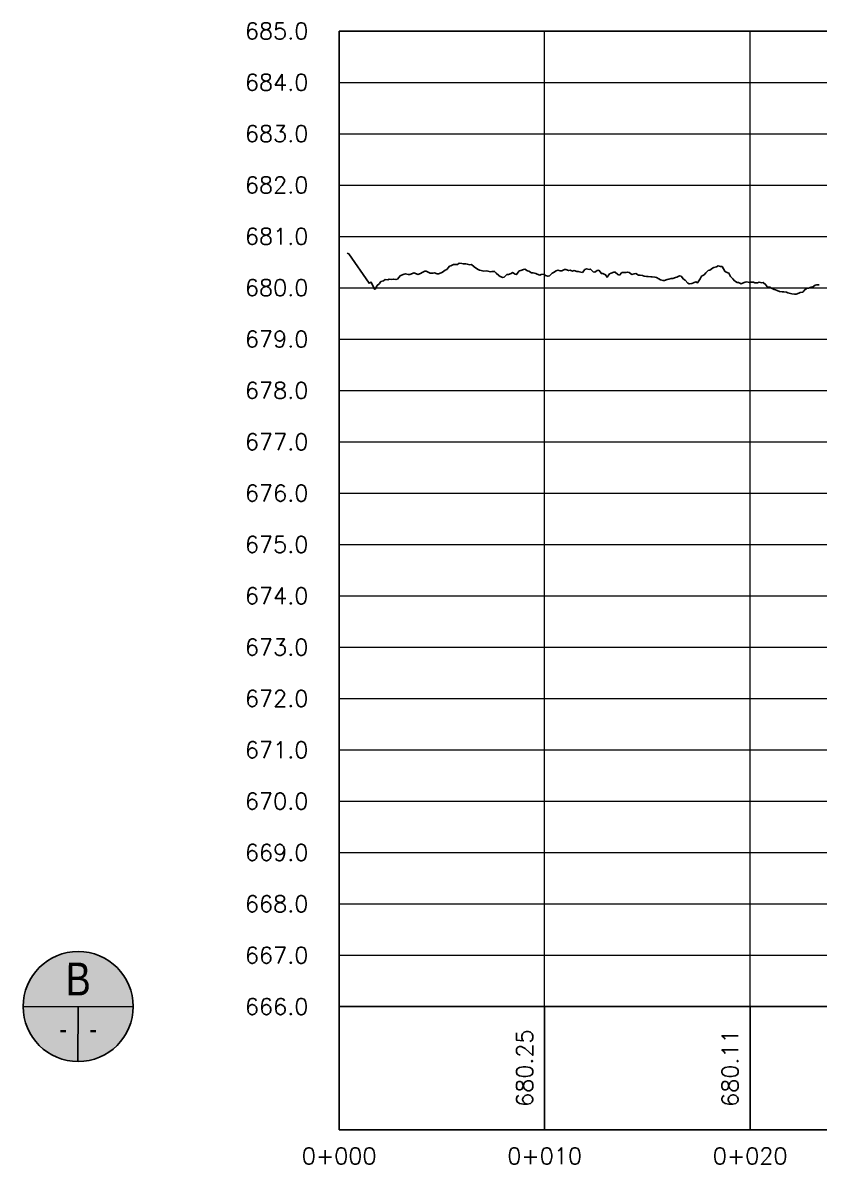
# Model space of a CAD drawing. Extents: x 563624 to 568820, y 6215995 to 6219051.
# Drawn here: x 566620.4 to 566659.2, y 6216242.5 to 6216298.1 of the extents above; entities that cross this region are included whole.
import ezdxf
from ezdxf.enums import TextEntityAlignment as Align

# ---------------------------------------------------------------- set-up
doc = ezdxf.new("R2010")
doc.units = 0
doc.header["$LTSCALE"] = 5
for name, color, linetype in [('C-ROAD-PROF-GRID-MAJR', 8, 'Continuous'), ('C-ROAD-PROF-TEXT', 250, 'Continuous'), ('C-ROAD-PROF-TICK', 7, 'Continuous'), ('C-ROAD-PROF-TTLB', 5, 'Continuous'), ('M-DESIGN', 250, 'Continuous'), ('M-DETAILS', 250, 'Continuous')]:
    doc.layers.add(name, color=color, linetype=linetype)
doc.styles.add('SIMPLEX', font='ARIALN.TTF')
doc.styles.get("Standard").update_dxf_attribs({"font": 'ARIALN.TTF'})

# ---------------------------------------------------------------- blocks, each defined once
blk = doc.blocks.new('M-MATCH')
at = {"layer": 'M-DETAILS', "true_color": 0xffffff}
h = blk.add_hatch(color=7, dxfattribs=at)
h.dxf.hatch_style = 1
edge = h.paths.add_edge_path()
edge.add_arc((0, 0), 5.36, 0, 360)
at = {"layer": 'M-DETAILS', "flags": 128}
for points in [[(-5.36, 0), (5.36, 0)], [(0, 0), (0, -5.36)]]:
    blk.add_lwpolyline(points, dxfattribs=at)
at = {"layer": 'M-DETAILS'}
blk.add_circle((0, 0), 5.36, dxfattribs=at)
at = {"style": 'SIMPLEX'}
blk.add_attdef('A', text='', height=3.2, dxfattribs=at).set_placement((0, 2.68), align=Align.MIDDLE_CENTER)
blk.add_attdef('0', text='', height=2, dxfattribs=at).set_placement((-1.08, -2.18), align=Align.MIDDLE_RIGHT)
blk.add_attdef('0', text='', height=2, dxfattribs=at).set_placement((1.08, -2.18), align=Align.MIDDLE_LEFT)

msp = doc.modelspace()

# ---------------------------------------------------------------- linework, layer by layer
at = {"layer": 'C-ROAD-PROF-GRID-MAJR', "color": 254, "linetype": 'Continuous', "lineweight": 15, "true_color": 0xcccccc}
for p, q in [((566635.831, 6216297.691), (566785.831, 6216297.691)), ((566635.831, 6216250.191), (566635.831, 6216297.691)), ((566645.831, 6216250.191), (566645.831, 6216297.691)), ((566655.831, 6216250.191), (566655.831, 6216297.691)), ((566635.831, 6216295.191), (566785.831, 6216295.191)), ((566635.831, 6216292.691), (566785.831, 6216292.691)), ((566635.831, 6216290.191), (566785.831, 6216290.191)), ((566635.831, 6216287.691), (566785.831, 6216287.691)), ((566635.831, 6216285.191), (566785.831, 6216285.191)), ((566635.831, 6216282.691), (566785.831, 6216282.691)), ((566635.831, 6216280.191), (566785.831, 6216280.191)), ((566635.831, 6216277.691), (566785.831, 6216277.691)), ((566635.831, 6216275.191), (566785.831, 6216275.191)), ((566635.831, 6216272.691), (566785.831, 6216272.691)), ((566635.831, 6216270.191), (566785.831, 6216270.191)), ((566635.831, 6216267.691), (566785.831, 6216267.691)), ((566635.831, 6216265.191), (566785.831, 6216265.191)), ((566635.831, 6216262.691), (566785.831, 6216262.691)), ((566635.831, 6216260.191), (566785.831, 6216260.191)), ((566635.831, 6216257.691), (566785.831, 6216257.691)), ((566635.831, 6216255.191), (566785.831, 6216255.191)), ((566635.831, 6216252.691), (566785.831, 6216252.691)), ((566635.831, 6216250.191), (566785.831, 6216250.191))]:
    msp.add_line(p, q, dxfattribs=at)
at = {"layer": 'C-ROAD-PROF-TICK', "color": 250, "linetype": 'Continuous', "lineweight": -3}
for p, q in [((566635.831, 6216244.191), (566635.831, 6216250.191)), ((566645.831, 6216244.191), (566645.831, 6216250.191)), ((566655.831, 6216244.191), (566655.831, 6216250.191))]:
    msp.add_line(p, q, dxfattribs=at)
at = {"layer": 'C-ROAD-PROF-TTLB', "color": 250, "linetype": 'Continuous', "lineweight": -3}
for p, q in [((566635.831, 6216250.191), (566635.831, 6216297.691)), ((566635.831, 6216297.691), (566785.831, 6216297.691)), ((566635.831, 6216250.191), (566785.831, 6216250.191))]:
    msp.add_line(p, q, dxfattribs=at)
msp.add_3dface([(566635.831, 6216244.191), (566785.831, 6216244.191), (566785.831, 6216250.191), (566635.831, 6216250.191)], dxfattribs=at)
at = {"layer": 'M-DESIGN', "color": 250, "linetype": 'Continuous', "lineweight": -3, "ltscale": 1.5, "flags": 128}
msp.add_lwpolyline([(566636.226, 6216286.872), (566636.296, 6216286.835), (566637.284, 6216285.408), (566637.393, 6216285.456), (566637.557, 6216285.119), (566637.603, 6216285.137), (566637.667, 6216285.28), (566637.794, 6216285.394), (566637.867, 6216285.489), (566637.994, 6216285.535), (566638.067, 6216285.59), (566638.194, 6216285.583), (566638.267, 6216285.604), (566638.394, 6216285.599), (566638.467, 6216285.617), (566638.594, 6216285.592), (566638.667, 6216285.61), (566638.794, 6216285.771), (566638.867, 6216285.803), (566638.994, 6216285.854), (566639.067, 6216285.875), (566639.194, 6216285.835), (566639.267, 6216285.843), (566639.394, 6216285.887), (566639.467, 6216285.919), (566639.594, 6216285.869), (566639.667, 6216285.837), (566639.794, 6216285.881), (566639.867, 6216285.93), (566639.994, 6216285.991), (566640.067, 6216285.996), (566640.194, 6216285.941), (566640.267, 6216285.894), (566640.394, 6216285.894), (566640.467, 6216285.915), (566640.594, 6216285.872), (566640.667, 6216285.877), (566640.794, 6216285.912), (566640.867, 6216285.95), (566640.994, 6216286.051), (566641.067, 6216286.08), (566641.194, 6216286.237), (566641.267, 6216286.259), (566641.394, 6216286.319), (566641.467, 6216286.32), (566641.594, 6216286.328), (566641.667, 6216286.388), (566641.794, 6216286.37), (566641.867, 6216286.358), (566641.994, 6216286.356), (566642.067, 6216286.342), (566642.194, 6216286.31), (566642.267, 6216286.316), (566642.394, 6216286.208), (566642.467, 6216286.161), (566642.594, 6216286.083), (566642.667, 6216286.048), (566642.739, 6216286.036), (566642.867, 6216286), (566642.994, 6216286.012), (566643.067, 6216286.007), (566643.194, 6216285.969), (566643.267, 6216285.985), (566643.394, 6216285.99), (566643.467, 6216285.904), (566643.594, 6216285.782), (566643.667, 6216285.739), (566643.794, 6216285.689), (566643.867, 6216285.714), (566643.994, 6216285.831), (566644.067, 6216285.838), (566644.194, 6216285.889), (566644.267, 6216285.933), (566644.394, 6216285.849), (566644.467, 6216285.831), (566644.594, 6216286.013), (566644.667, 6216286.039), (566644.794, 6216286.074), (566644.867, 6216286.097), (566644.994, 6216286.015), (566645.067, 6216285.999), (566645.194, 6216285.916), (566645.267, 6216285.914), (566645.394, 6216285.89), (566645.467, 6216285.857), (566645.594, 6216285.808), (566645.667, 6216285.842), (566645.794, 6216285.845), (566645.867, 6216285.78), (566645.994, 6216285.753), (566646.067, 6216285.776), (566646.194, 6216285.908), (566646.267, 6216285.929), (566646.394, 6216286.015), (566646.467, 6216286.048), (566646.594, 6216286.009), (566646.667, 6216286.022), (566646.794, 6216286.087), (566646.867, 6216286.086), (566646.994, 6216286.029), (566647.067, 6216286.042), (566647.194, 6216285.993), (566647.267, 6216286.025), (566647.394, 6216285.979), (566647.467, 6216285.989), (566647.594, 6216285.952), (566647.667, 6216285.942), (566647.794, 6216286.083), (566647.867, 6216286.11), (566647.994, 6216286.085), (566648.067, 6216286.099), (566648.194, 6216285.974), (566648.267, 6216285.953), (566648.394, 6216286.031), (566648.467, 6216286.042), (566648.594, 6216285.879), (566648.667, 6216285.88), (566648.794, 6216285.825), (566648.867, 6216285.702), (566648.994, 6216285.877), (566649.067, 6216285.899), (566649.194, 6216285.954), (566649.267, 6216285.957), (566649.394, 6216285.836), (566649.467, 6216285.811), (566649.594, 6216285.942), (566649.667, 6216285.931), (566649.794, 6216285.928), (566649.867, 6216285.951), (566649.939, 6216285.929), (566650.067, 6216285.84), (566650.194, 6216285.869), (566650.267, 6216285.88), (566650.394, 6216285.802), (566650.467, 6216285.806), (566650.594, 6216285.78), (566650.667, 6216285.748), (566650.794, 6216285.742), (566650.867, 6216285.745), (566650.994, 6216285.725), (566651.067, 6216285.719), (566651.194, 6216285.713), (566651.267, 6216285.685), (566651.394, 6216285.622), (566651.467, 6216285.573), (566651.594, 6216285.541), (566651.667, 6216285.547), (566651.794, 6216285.591), (566651.867, 6216285.606), (566651.994, 6216285.647), (566652.067, 6216285.646), (566652.194, 6216285.688), (566652.267, 6216285.71), (566652.394, 6216285.771), (566652.467, 6216285.75), (566652.594, 6216285.617), (566652.667, 6216285.56), (566652.794, 6216285.417), (566652.867, 6216285.378), (566652.994, 6216285.404), (566653.067, 6216285.424), (566653.194, 6216285.474), (566653.267, 6216285.424), (566653.394, 6216285.625), (566653.467, 6216285.751), (566653.594, 6216285.821), (566653.667, 6216285.926), (566653.794, 6216286.024), (566653.867, 6216286.053), (566653.994, 6216286.142), (566654.067, 6216286.17), (566654.194, 6216286.213), (566654.267, 6216286.258), (566654.394, 6216286.233), (566654.467, 6216286.22), (566654.594, 6216285.998), (566654.667, 6216285.947), (566654.794, 6216285.906), (566654.867, 6216285.746), (566654.994, 6216285.62), (566655.067, 6216285.532), (566655.194, 6216285.452), (566655.267, 6216285.443), (566655.394, 6216285.39), (566655.467, 6216285.412), (566655.594, 6216285.47), (566655.667, 6216285.474), (566655.794, 6216285.44), (566655.867, 6216285.471), (566655.994, 6216285.456), (566656.067, 6216285.438), (566656.194, 6216285.439), (566656.267, 6216285.461), (566656.394, 6216285.432), (566656.467, 6216285.442), (566656.594, 6216285.33), (566656.667, 6216285.23), (566656.794, 6216285.219), (566656.867, 6216285.168), (566656.994, 6216285.109), (566657.067, 6216285.087), (566657.139, 6216285.064), (566657.267, 6216285.016), (566657.394, 6216284.998), (566657.467, 6216284.987), (566657.594, 6216284.971), (566657.667, 6216284.952), (566657.794, 6216284.916), (566657.867, 6216284.888), (566657.994, 6216284.887), (566658.067, 6216284.886), (566658.194, 6216284.932), (566658.267, 6216284.953), (566658.394, 6216284.974), (566658.467, 6216285.065), (566658.594, 6216285.166), (566658.667, 6216285.171), (566658.794, 6216285.212), (566658.867, 6216285.226), (566658.994, 6216285.317), (566659.067, 6216285.335), (566659.194, 6216285.335)], dxfattribs=at)

# ---------------------------------------------------------------- block references
at = {"layer": 'M-DETAILS'}
ref = msp.add_blockref('M-MATCH', (566623.131, 6216250.191), dxfattribs=dict(at, xscale=0.5000000000000001, yscale=0.5000000000000001, zscale=0.5000000000000001, rotation=359.8019213591764))
ref.add_attrib('A', 'B', dxfattribs={"layer": '0', "height": 1.6, "rotation": 359.8019, "style": 'SIMPLEX'}).set_placement((566623.135, 6216251.532), align=Align.MIDDLE_CENTER)
ref.add_attrib('0', '-', dxfattribs={"layer": '0', "height": 1, "rotation": 359.8019, "style": 'SIMPLEX'}).set_placement((566622.587, 6216249.104), align=Align.MIDDLE_RIGHT)
ref.add_attrib('0', '-', dxfattribs={"layer": '0', "height": 1, "rotation": 359.8019, "style": 'SIMPLEX'}).set_placement((566623.667, 6216249.1), align=Align.MIDDLE_LEFT)

# ---------------------------------------------------------------- texts
at = {"layer": 'C-ROAD-PROF-TEXT', "color": 250, "linetype": 'Continuous', "lineweight": -3, "char_height": 0.8}
for s, insert, attachment_point in [('{\\Fsimplex.shx|c0;685.0}', (566634.331, 6216297.691), 6), ('{\\Fsimplex.shx|c0;684.0}', (566634.331, 6216295.191), 6), ('{\\Fsimplex.shx|c0;683.0}', (566634.331, 6216292.691), 6), ('{\\Fsimplex.shx|c0;682.0}', (566634.331, 6216290.191), 6), ('{\\Fsimplex.shx|c0;681.0}', (566634.331, 6216287.691), 6), ('{\\Fsimplex.shx|c0;680.0}', (566634.331, 6216285.191), 6), ('{\\Fsimplex.shx|c0;679.0}', (566634.331, 6216282.691), 6), ('{\\Fsimplex.shx|c0;678.0}', (566634.331, 6216280.191), 6), ('{\\Fsimplex.shx|c0;677.0}', (566634.331, 6216277.691), 6), ('{\\Fsimplex.shx|c0;676.0}', (566634.331, 6216275.191), 6), ('{\\Fsimplex.shx|c0;675.0}', (566634.331, 6216272.691), 6), ('{\\Fsimplex.shx|c0;674.0}', (566634.331, 6216270.191), 6), ('{\\Fsimplex.shx|c0;673.0}', (566634.331, 6216267.691), 6), ('{\\Fsimplex.shx|c0;672.0}', (566634.331, 6216265.191), 6), ('{\\Fsimplex.shx|c0;671.0}', (566634.331, 6216262.691), 6), ('{\\Fsimplex.shx|c0;670.0}', (566634.331, 6216260.191), 6), ('{\\Fsimplex.shx|c0;669.0}', (566634.331, 6216257.691), 6), ('{\\Fsimplex.shx|c0;668.0}', (566634.331, 6216255.191), 6), ('{\\Fsimplex.shx|c0;667.0}', (566634.331, 6216252.691), 6), ('{\\Fsimplex.shx|c0;666.0}', (566634.331, 6216250.191), 6), ('{\\Fsimplex.shx|c0;0+000}', (566635.831, 6216243.316), 2), ('{\\Fsimplex.shx|c0;0+010}', (566645.831, 6216243.316), 2), ('{\\Fsimplex.shx|c0;0+020}', (566655.831, 6216243.316), 2)]:
    msp.add_mtext(s, dxfattribs=dict(at, insert=insert, attachment_point=attachment_point))
at = {"layer": 'C-ROAD-PROF-TEXT', "color": 250, "linetype": 'Continuous', "lineweight": -3, "char_height": 0.8, "attachment_point": 8, "rotation": 90}
for s, insert in [('{\\Fsimplex.shx|c0;680.25}', (566645.256, 6216247.191)), ('{\\Fsimplex.shx|c0;680.11}', (566655.256, 6216247.191))]:
    msp.add_mtext(s, dxfattribs=dict(at, insert=insert))

doc.saveas('drawing.dxf')
